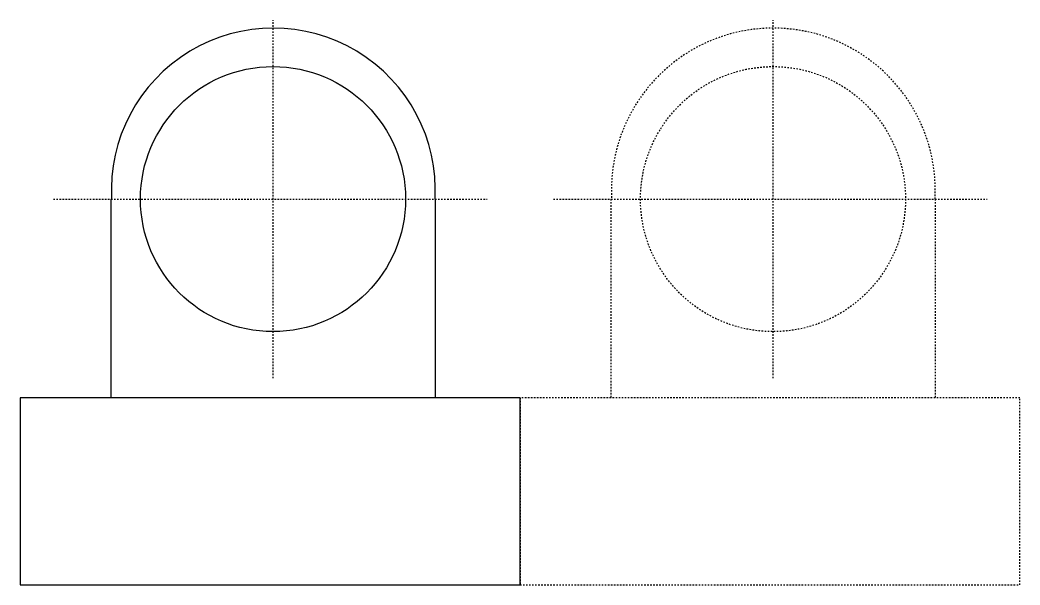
# Model space of a CAD drawing. Header units: millimetres. Extents: x -33 to 33, y 0 to 37.3.
import ezdxf

# ---------------------------------------------------------------- set-up
doc = ezdxf.new("R2010")
doc.units = ezdxf.units.MM
doc.linetypes.add('HIDDEN', pattern=[0.375, 0.25, -0.125])
doc.layers.add('ceiling-light', color=2, linetype='Continuous')
doc.layers.add('structure-outline', color=8, linetype='Continuous')

# ---------------------------------------------------------------- blocks, each defined once
blk = doc.blocks.new('A$C03C100C5')
at = {"color": 8, "linetype": 'HIDDEN', "ltscale": 0.001}
for p, q in [((15.038, 12.29, 0), (15.038, 33.575, 0)), ((1.988, 22.933, 0), (27.767, 22.933, 0))]:
    blk.add_line(p, q, dxfattribs=at)
at = {"ltscale": 0.2}
for p, q in [((5.407, 22.933, 0), (5.407, 11.127, 0)), ((24.668, 22.933, 0), (24.668, 11.127, 0))]:
    blk.add_line(p, q, dxfattribs=at)
at = {"ltscale": 0.2, "elevation": 0}
blk.add_lwpolyline([(29.718, 0), (29.718, 11.127), (0, 11.127), (0, 0)], close=True, dxfattribs=at)
at = {"ltscale": 0.2}
blk.add_circle((15.038, 22.933, 0), 7.877, dxfattribs=at)
blk.add_arc((15.056, 23.469, 0), 9.627, 356.80472, 183.19528, dxfattribs=at)
blk = doc.blocks.new('A$C46821B26')
at = {"color": 8, "linetype": 'HIDDEN', "ltscale": 0.001}
for p, q in [((15.038, 12.289), (15.038, 33.575)), ((1.987, 22.932), (27.766, 22.932)), ((5.407, 22.932), (5.407, 11.127)), ((24.668, 22.932), (24.668, 11.127))]:
    blk.add_line(p, q, dxfattribs=at)
blk.add_lwpolyline([(29.717, 0), (29.717, 11.127), (0, 11.127), (0, 0)], close=True, dxfattribs=at)
blk.add_circle((15.038, 22.932), 7.877, dxfattribs=at)
blk.add_arc((15.056, 23.469), 9.627, 356.80472, 183.19528, dxfattribs=at)

msp = doc.modelspace()

# ---------------------------------------------------------------- block references
at = {"layer": 'ceiling-light', "xscale": 1.111111111094942, "yscale": 1.111111111094942, "zscale": 1.111111111094942}
msp.add_blockref('A$C03C100C5', (-33.019, 0), dxfattribs=at)
at = {"layer": 'structure-outline', "xscale": 1.111111111094942, "yscale": 1.111111111094942, "zscale": 1.111111111094942}
msp.add_blockref('A$C46821B26', (0, 0), dxfattribs=at)

doc.saveas('drawing.dxf')
